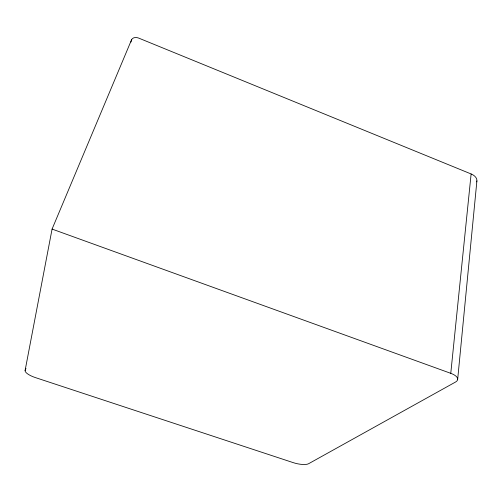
<?xml version="1.0" encoding="UTF-8"?>
<svg xmlns="http://www.w3.org/2000/svg" width="502" height="502" viewBox="0 0 502 502"><rect width="100%" height="100%" fill="white"/><g stroke="black" fill="none" stroke-linecap="round" stroke-linejoin="round"><path stroke-width="0.75" d="M457.673 379.336L476.9 180.908M450.771 373.325L471.121 173.962L138.627 38.07A5.867 4.311 21.8 0 0 131.543 39.821L52.076 229.081L25.1 370.507A11.339 3.533 18.9 0 0 35.09 377.485L293.206 462.631A12.18 3.677 12.7 0 0 308.598 463.722L455.546 382.028A14.363 5.855 7.7 0 0 450.771 373.325L52.076 229.081M130.953 42.068L131.543 39.821M25.1 370.507L25.966 368.324M471.121 173.962A12.425 7.612 2 0 1 476.712 181.893"/></g></svg>
